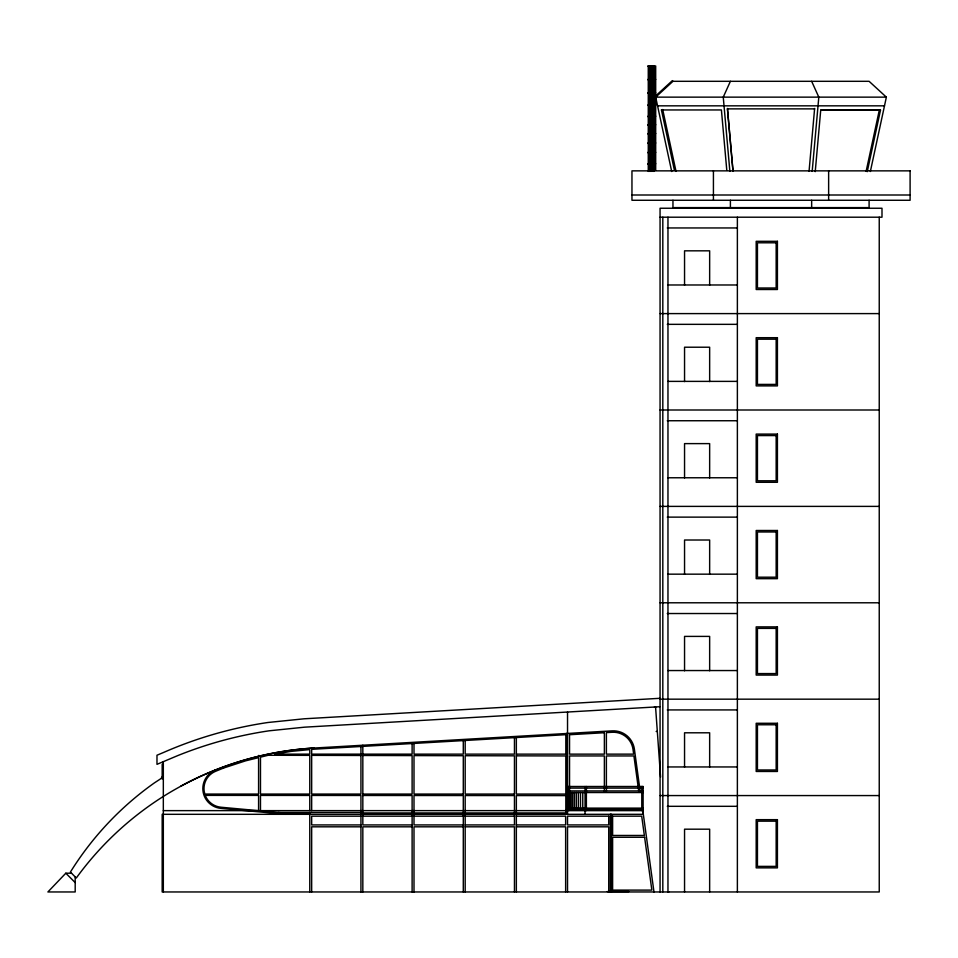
<?xml version="1.0" encoding="UTF-8"?>
<svg xmlns="http://www.w3.org/2000/svg" width="958" height="958" viewBox="0 0 958 958"><rect width="100%" height="100%" fill="white"/><g stroke="black" fill="none" stroke-linecap="round" stroke-linejoin="round"><path stroke-width="1.44" d="M809.055 171.326L814.623 108.446M812.18 171.386L818.803 97.141L811.654 81.31M815.234 171.638L820.731 110.074L880.51 110.074L867.241 171.674M866.128 171.338L879.396 109.727L880.51 110.074M870.355 171.506L886.366 97.141L869.098 81.31L672.959 81.31L655.691 97.141L671.702 171.506M730.403 81.31L723.254 97.141L729.876 171.386M71.503 873.205L65.815 873.205L47.9 891.958L75.191 891.958L75.191 876.893M640.255 791.907L634.4 749.168A21.208 21.208 0 0 0 612.174 730.87L314.224 748.03C259.81 751.288 206.437 768.723 160.585 798.194A316.619 316.619 0 0 0 76.293 878.007L70.389 872.091A309.206 309.206 0 0 1 154.394 782.89L159.998 779.237A7.293 7.293 0 0 0 163.327 773.13L162.86 773.13M674.444 170.344L661.439 109.954L662.708 109.559L676.025 171.398M654.422 707.04L655.571 706.968L660.577 777.082M656.17 731.469L657.308 731.385M667.642 892.042L668.792 891.958M659.858 698.31L304.057 718.799L267.893 722.5A408.874 408.874 0 0 0 163.327 752.569L156.98 755.227L156.98 764.34L177.637 755.646A400.48 400.48 0 0 1 269.114 730.81L304.608 727.17L659.834 706.717M648.003 65.958L655.691 65.958L655.691 170.392M648.003 66.413L648.71 66.413M649.009 66.413L650.578 66.413M651.799 66.413L653.823 66.413M648.003 79.382L655.691 79.382M648.003 79.837L648.71 79.837M649.009 79.837L650.578 79.837M651.799 79.837L653.823 79.837M648.003 92.806L655.691 92.806M648.003 93.261L648.71 93.261M649.009 93.261L650.578 93.261M651.799 93.261L653.823 93.261M886.366 97.141L655.631 97.141L655.068 96.459L672.336 80.64L672.959 81.31M648.003 104.985L655.691 104.985M648.003 105.44L648.71 105.44M649.009 105.44L650.578 105.44M651.799 105.44L653.823 105.44M657.559 105.835L884.497 105.835M814.623 108.877L727.433 108.877L733.002 171.326M821.114 109.727L879.396 109.727M661.439 109.954L721.41 109.954L726.787 170.284M648.003 116.229L655.691 116.229M648.003 116.696L648.71 116.696M649.009 116.696L650.578 116.696M651.799 116.696L653.823 116.696M648.003 124.732L655.691 124.732M648.003 125.199L648.71 125.199M649.009 125.199L650.578 125.199M651.799 125.199L653.823 125.199M648.003 133.545L655.691 133.545M648.003 134.012L648.71 134.012M649.009 134.012L650.578 134.012M651.799 134.012L653.823 134.012M648.003 142.97L655.691 142.97M648.003 143.425L648.71 143.425M649.009 143.425L650.578 143.425M651.799 143.425L653.823 143.425M648.003 152.346L655.691 152.346M648.003 152.801L648.71 152.801M649.009 152.801L650.578 152.801M651.799 152.801L653.823 152.801M648.003 163.722L655.691 163.722M648.003 164.189L648.71 164.189M649.009 164.189L650.578 164.189M651.799 164.189L653.823 164.189M631.957 195.001L910.1 195.001M660.062 217.203L881.995 217.203L881.995 208.245L660.062 208.245L660.062 891.958M667.283 227.956L737.373 227.956M667.965 284.981L737.373 284.981M660.062 313.601L879.24 313.601M667.283 324.343L737.373 324.343M667.965 381.38L737.373 381.38M660.062 410L879.24 410M667.283 420.742L737.373 420.742M667.965 477.767L737.373 477.767M660.062 506.387L879.24 506.387M667.283 517.128L737.373 517.128M667.965 574.165L737.373 574.165M660.062 602.786L879.24 602.786M667.283 613.527L737.373 613.527M667.965 670.552L737.373 670.552M660.062 699.172L879.24 699.172M667.283 709.926L737.373 709.926M567.531 733.445L566.609 733.445L566.609 812.935L362.831 812.935M566.609 734.846L567.531 734.846M516.35 754.138L565.927 754.138L565.927 734.678L314.308 749.18L311.661 749.431L311.661 754.138L412.12 754.138L412.12 743.54M566.609 754.138L567.531 754.138M566.609 755.946L567.531 755.946M163.327 764.34L162.177 764.34L162.177 779.058M667.965 766.951L737.373 766.951M567.531 786.494L643.117 786.494L643.117 814.312L162.177 814.312L162.177 891.958L879.24 891.958L879.24 217.203M567.531 788.099L643.117 788.099M567.531 790.925L643.117 790.925M567.531 792.529L643.117 792.529M362.831 794.062L412.12 794.062L412.12 755.599L362.831 755.479M660.062 795.571L879.24 795.571M667.283 806.313L737.373 806.313M567.531 808.121L643.117 808.121M566.609 809.235L643.117 809.259M163.327 810.636L643.117 810.636M278.036 812.48L360.938 812.48M610.749 816.168L611.444 816.168M612.617 816.168L641.704 816.168L644.351 835.46L612.617 835.46L612.617 816.18M360.938 816.18L311.661 816.18L311.661 824.934L360.938 824.934M362.831 816.18L412.12 816.18M414 816.18L514.458 816.18M516.35 816.18L565.639 816.18L565.639 824.934L516.35 824.934M610.749 816.18L611.444 816.18M412.12 824.934L362.831 824.934L362.831 745.228M463.289 824.934L414 824.934L414 795.511L463.289 795.535L463.289 891.958M465.181 824.934L514.458 824.934L514.458 795.571L465.181 795.535L465.181 891.958M360.938 826.814L311.661 826.814L311.661 891.958M412.12 826.814L362.831 826.814L362.831 891.958M463.289 826.814L414 826.814L414 891.958M465.181 826.814L514.458 826.814L514.458 891.958M516.35 826.814L565.639 826.814L565.639 891.958M610.749 835.46L611.444 835.46M610.749 837.268L611.444 837.268M610.749 876.929L611.444 876.929M610.749 890.569L611.444 890.569M607.288 891.551L628.927 891.551M362.831 795.475L412.12 795.511L412.12 891.958M360.938 755.479L311.661 755.359L311.661 794.062L360.938 794.062L360.938 746.486M516.35 755.838L565.927 755.946L565.927 794.062L516.35 794.062L516.35 737.54M285.46 814.312L220.855 808.36A19.843 19.843 0 0 1 215.143 770.244M65.815 873.205L75.191 882.581M642.423 807.714L653.979 891.958M638.746 791.2L633.921 755.946L606.39 755.946L606.39 791.2M727.433 108.446L733.002 170.895M869.098 200.27L869.098 207.611L672.959 207.611L672.959 200.27M828.634 170.859L828.634 200.27M811.654 200.27L811.654 207.611M737.373 217.203L737.373 891.958M730.403 200.27L730.403 207.611M713.423 170.859L713.423 200.27M709.65 285.209L709.65 250.828L684.551 250.828L684.551 285.209M709.65 381.595L709.65 347.215L684.551 347.215L684.551 381.595M709.65 477.994L709.65 443.614L684.551 443.614L684.551 477.994M709.65 574.381L709.65 540.013L684.551 540.013L684.551 574.381M709.65 670.78L709.65 636.399L684.551 636.399L684.551 670.78M709.65 767.166L709.65 732.798L684.551 732.798L684.551 767.166M709.65 891.958L709.65 829.185L684.551 829.185L684.551 891.958M667.965 217.203L667.965 891.958M662.816 217.203L662.816 891.958M653.823 65.958L653.823 171.398M653.763 65.958L653.763 171.398M652.075 65.958L652.075 171.398M651.799 65.958L651.799 171.398M650.578 65.958L650.578 171.398M650.254 65.958L650.302 171.398M649.428 65.958L649.428 171.398M649.033 65.958L649.009 171.398M648.71 65.958L648.71 171.398M648.279 65.958L648.279 171.398M642.83 786.494L642.83 788.099M642.83 790.925L642.83 792.529M642.83 808.121L642.83 809.259M641.788 786.494L641.788 810.636M611.444 814.312L611.444 891.958M610.749 814.312L610.749 891.958M610.294 814.312L610.294 891.958M608.737 891.958L608.737 826.814L567.531 826.814L567.531 891.958M604.378 791.2L604.378 755.946L569.543 755.946L569.543 791.2M586.38 786.494L586.38 810.636M585.051 786.494L585.051 814.312M582.763 792.529L582.763 808.121M580.512 792.529L580.512 808.121M578.345 792.529L578.345 808.121M576.285 792.529L576.285 808.121M574.381 792.529L574.381 808.121M572.656 792.529L572.656 808.121M571.148 792.529L571.148 808.121M569.878 792.529L569.878 808.121M568.848 787.919L568.848 792.17M568.86 792.529L568.86 808.121M568.848 809.259L568.848 810.636M568.118 792.529L568.118 808.121M567.675 792.529L567.675 808.121M567.531 712.034L567.531 814.312M565.927 814.312L565.927 795.607L516.35 795.571L516.35 891.958M514.458 737.648L514.458 754.138L465.181 754.138L465.181 740.486M463.289 740.594L463.289 754.138L414 754.138L414 743.432M360.938 891.958L360.938 795.475L311.661 795.439L311.661 810.636M309.769 810.636L309.769 795.439L260.48 795.415L260.48 810.636M309.769 891.958L309.769 813.162L285.52 813.162L220.963 807.223A18.693 18.693 0 0 1 205.252 795.38L258.588 795.403L258.588 810.636M260.48 755.982L258.588 755.479L258.588 756.449M163.327 761.67L163.327 891.958M162.86 764.34L162.86 777.645M180.643 786.267A316.619 316.619 0 0 1 314.224 748.03M223.525 768.053L215.574 771.31A18.693 18.693 0 0 0 204.186 791.38L204.892 794.062L258.588 794.062L258.588 757.634L245.631 760.832L223.525 768.053M268.204 755.263L260.48 757.167L260.48 794.062L309.769 794.062L309.769 755.359L268.204 755.263M291.136 751.371L274.826 754.138L309.769 754.138L309.769 749.611L291.136 751.371M604.378 732.726L569.543 734.726L569.543 754.138L604.378 754.138L604.378 732.726M612.258 732.271L606.39 732.607L606.39 754.138L633.669 754.138L633.01 749.36A19.807 19.807 0 0 0 612.258 732.271M910.1 170.859L631.957 170.859L631.957 200.27L910.1 200.27L910.1 170.859M777.417 241.308L756.185 241.308L756.185 289.508L777.417 289.508L777.417 241.308M776.16 242.793L757.443 242.793L757.443 288.011L776.16 288.011L776.16 242.793M777.417 337.695L756.185 337.695L756.185 385.894L777.417 385.894L777.417 337.695M776.16 339.192L757.443 339.192L757.443 384.409L776.16 384.409L776.16 339.192M777.417 434.094L756.185 434.094L756.185 482.293L777.417 482.293L777.417 434.094M776.16 435.579L757.443 435.579L757.443 480.796L776.16 480.796L776.16 435.579M777.417 530.492L756.185 530.492L756.185 578.68L777.417 578.68L777.417 530.492M776.16 531.977L757.443 531.977L757.443 577.195L776.16 577.195L776.16 531.977M777.417 626.879L756.185 626.879L756.185 675.079L777.417 675.079L777.417 626.879M776.16 628.376L757.443 628.376L757.443 673.582L776.16 673.582L776.16 628.376M777.417 723.278L756.185 723.278L756.185 771.465L777.417 771.465L777.417 723.278M776.16 724.763L757.443 724.763L757.443 769.981L776.16 769.981L776.16 724.763M463.289 794.062L414 794.062L414 755.599L463.289 755.718L463.289 794.062M514.458 794.062L465.181 794.062L465.181 755.718L514.458 755.826L514.458 794.062M608.737 816.18L567.531 816.18L567.531 824.934L608.737 824.934L608.737 816.18M777.417 819.665L756.185 819.665L756.185 867.864L777.417 867.864L777.417 819.665M776.16 821.162L757.443 821.162L757.443 866.379L776.16 866.379L776.16 821.162M644.602 837.268L612.617 837.268L612.617 890.102L651.847 890.102L644.602 837.268"/></g></svg>
